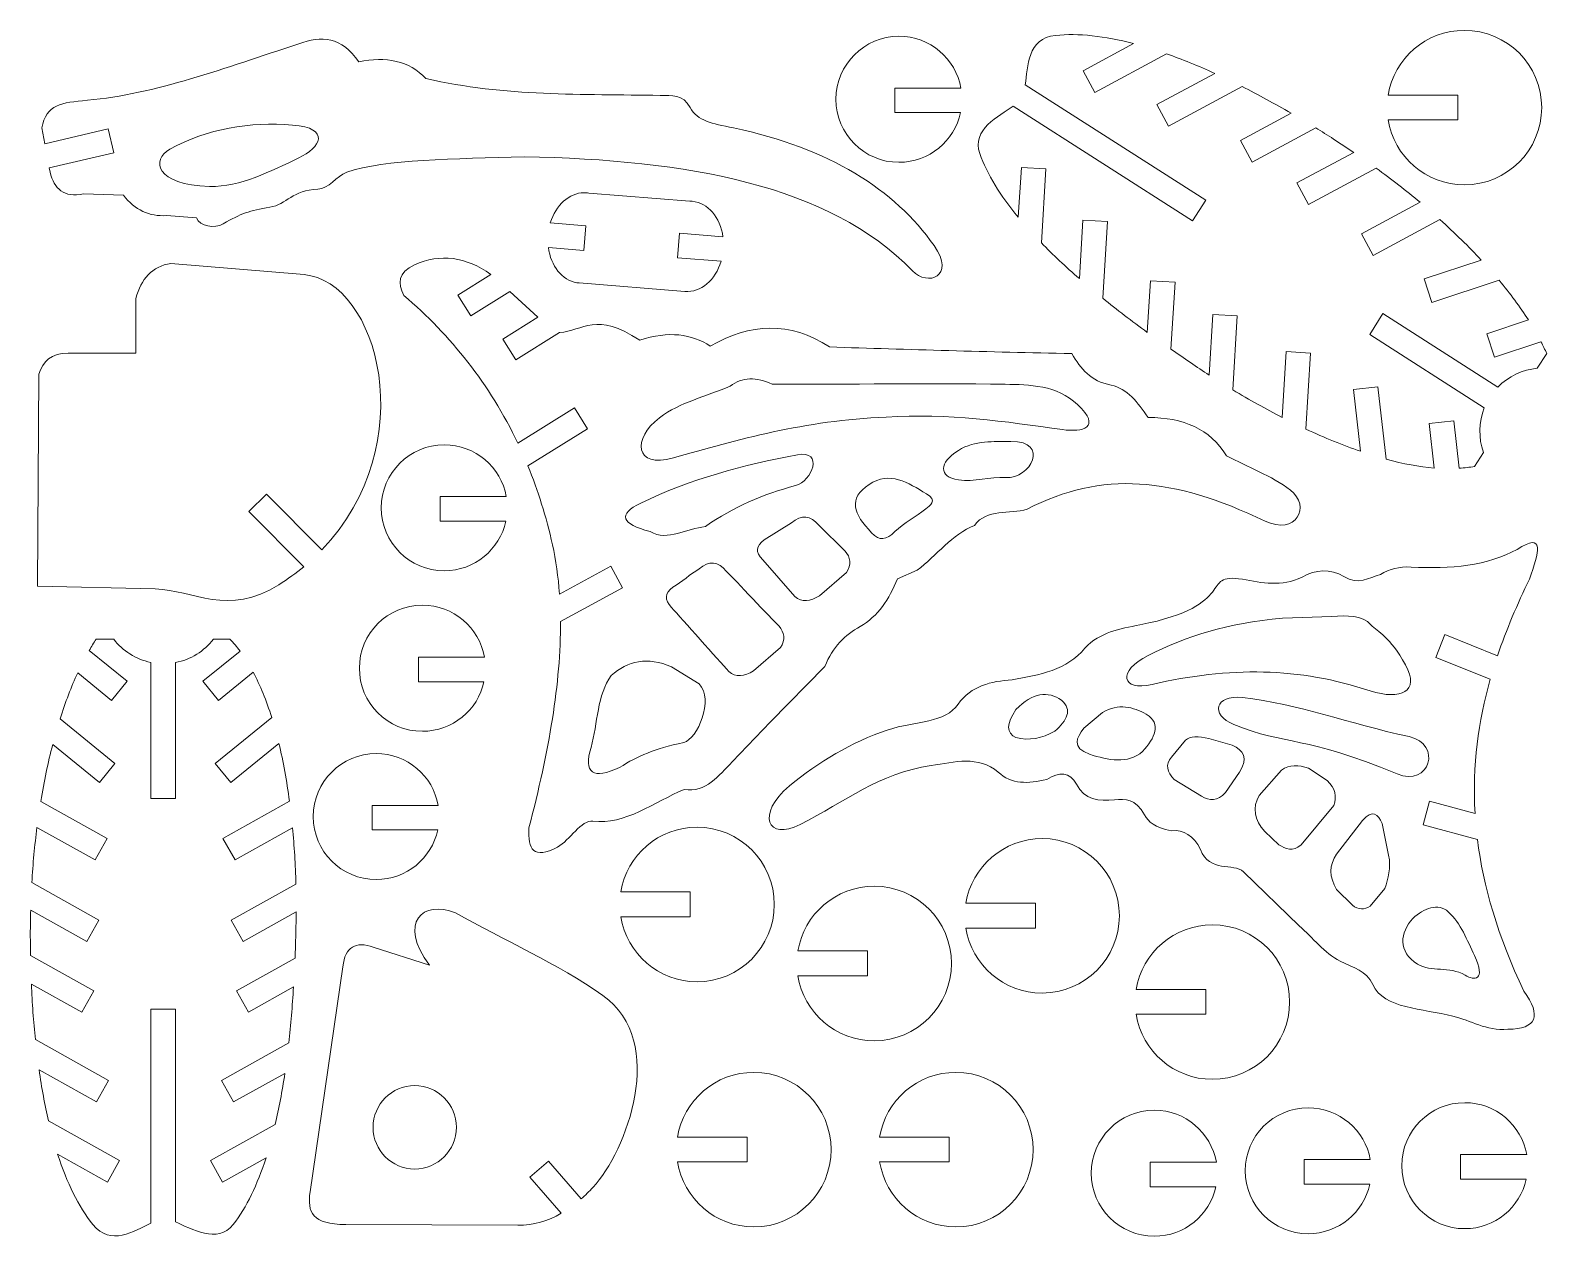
# Model space of a CAD drawing. Header units: millimetres. Extents: x -44 to 217, y -20 to 184.
# Drawn here: x -42.7 to 79.8, y 86 to 184.3 of the extents above; entities that cross this region are included whole.
import ezdxf

# ---------------------------------------------------------------- set-up
doc = ezdxf.new("R2010")
doc.units = ezdxf.units.MM
doc.linetypes.add('K5LT_THIN', pattern=[0])
doc.layers.add('Layer 1', color=7, linetype='Continuous')

msp = doc.modelspace()

# ---------------------------------------------------------------- linework, layer by layer
at = {"layer": 'Layer 1', "color": 7, "linetype": 'K5LT_THIN', "lineweight": 18}
for p, q in [((42.36, 181.07), (46.42, 183.26)), ((49.09, 182.43), (43.3, 179.32)), ((43.3, 179.32), (42.36, 181.07)), ((48.31, 178.34), (52.99, 180.85)), ((27.14, 177.68), (27.14, 179.66)), ((27.14, 179.66), (32.48, 179.66)), ((37.68, 179.93), (52.26, 170.6)), ((55.2, 179.79), (49.25, 176.59)), ((72.62, 179.1), (67, 179.1)), ((72.62, 177.1), (72.62, 179.1)), ((32.45, 177.68), (27.14, 177.68)), ((51.19, 168.93), (36.69, 178.2)), ((49.25, 176.59), (48.31, 178.34)), ((-41.56, 175.16), (-41.8, 176.45)), ((55.06, 175.44), (59.16, 177.64)), ((61.15, 176.45), (56, 173.68)), ((67, 177.1), (72.62, 177.1)), ((-36.42, 176.36), (-41.56, 175.16)), ((-35.97, 174.42), (-36.42, 176.36)), ((56, 173.68), (55.06, 175.44)), ((-41.19, 173.21), (-35.97, 174.42)), ((59.63, 172.01), (64.22, 174.47)), ((-41.12, 172.86), (-41.19, 173.21)), ((37.11, 169.23), (37.36, 173.25)), ((37.36, 173.25), (39.34, 173.13)), ((39.34, 173.13), (38.98, 167.16)), ((66.04, 173.19), (60.57, 170.26)), ((60.57, 170.26), (59.63, 172.01)), ((-35.2, 171.01), (-38.41, 171.11)), ((2.03, 171.21), (2.03, 171.21)), ((2.03, 171.21), (2.03, 171.21)), ((10.58, 170.52), (2.4, 171.18)), ((52.26, 170.6), (51.19, 168.93)), ((64.84, 167.89), (69.58, 170.44)), ((-29.28, 169.17), (-31.71, 169.36)), ((-0.7, 168.77), (2.17, 168.54)), ((2.17, 168.54), (2.02, 166.55)), ((9.57, 165.95), (9.73, 167.93)), ((9.73, 167.93), (13.25, 167.65)), ((42.05, 164.27), (42.33, 169)), ((42.33, 169), (44.32, 168.88)), ((44.32, 168.88), (43.94, 162.68)), ((65.78, 166.14), (64.84, 167.89)), ((71.18, 169.04), (65.78, 166.14)), ((2.02, 166.55), (-0.86, 166.78)), ((-31.37, 165.5), (-20.6, 164.59)), ((13.1, 165.67), (9.57, 165.95)), ((69.91, 164.24), (74.53, 165.76)), ((-5.5, 164.61), (-8.18, 162.94)), ((70.54, 162.35), (69.91, 164.24)), ((-7.12, 161.25), (-3.96, 163.23)), ((-3.96, 163.23), (-1.71, 161.16)), ((1.44, 163.94), (1.63, 163.92)), ((1.63, 163.92), (10.18, 163.23)), ((47.54, 159.92), (47.8, 164.09)), ((47.8, 164.09), (49.78, 163.97)), ((49.78, 163.97), (49.45, 158.56)), ((75.96, 164.14), (70.54, 162.35)), ((-34.2, 158.24), (-34.2, 162.66)), ((-8.18, 162.94), (-7.12, 161.25)), ((-1.71, 161.16), (-4.55, 159.39)), ((52.53, 156.48), (52.83, 161.37)), ((52.83, 161.37), (54.81, 161.25)), ((54.81, 161.25), (54.45, 155.28)), ((65.51, 159.76), (66.58, 161.44)), ((66.58, 161.44), (75.86, 155.5)), ((74.98, 159.82), (78.33, 160.93)), ((-4.55, 159.39), (-3.49, 157.7)), ((-3.49, 157.7), (0.03, 159.91)), ((74.77, 153.84), (65.51, 159.76)), ((75.6, 157.93), (74.98, 159.82)), ((-39.65, 158.24), (-34.2, 158.24)), ((58.43, 153.06), (58.75, 158.37)), ((58.75, 158.37), (60.73, 158.25)), ((60.73, 158.25), (60.36, 152.11)), ((79.35, 159.17), (75.6, 157.93)), ((79.05, 157.02), (79.81, 158.21)), ((-42.14, 139.41), (-42.03, 156.54)), ((64.19, 155.3), (66.17, 155.52)), ((64.76, 150.32), (64.19, 155.3)), ((66.17, 155.52), (66.83, 149.68)), ((1.24, 153.82), (-3.32, 150.96)), ((2.3, 152.14), (1.24, 153.82)), ((-2.51, 149.13), (2.3, 152.14)), ((70.32, 152.55), (72.3, 152.77)), ((70.73, 148.96), (70.32, 152.55)), ((72.3, 152.77), (72.73, 148.94)), ((73.98, 149.1), (74.7, 150.23)), ((-23.64, 146.86), (-25.05, 145.46)), ((-19.17, 142.35), (-23.64, 146.86)), ((-9.6, 144.67), (-9.6, 146.66)), ((-9.6, 146.66), (-4.26, 146.66)), ((-25.05, 145.46), (-20.63, 140.99)), ((-4.29, 144.67), (-9.6, 144.67)), ((16.57, 143.17), (18.8, 144.54)), ((20.99, 144.34), (23.13, 142.25)), ((4.18, 141.03), (0.04, 138.78)), ((5.13, 139.28), (4.18, 141.03)), ((19.06, 138.59), (16.46, 141.54)), ((23.23, 140.52), (21.04, 138.64)), ((28.95, 140.7), (27.34, 140.01)), ((-32.62, 139.19), (-42.14, 139.41)), ((0.12, 136.56), (5.13, 139.28)), ((62.45, 136.97), (58.46, 136.82)), ((-35.98, 135.13), (-37.4, 135.13)), ((-26.59, 135.13), (-27.93, 135.13)), ((71.59, 135.5), (70.85, 133.65)), ((75.84, 133.79), (71.59, 135.5)), ((-37.96, 134.22), (-34.89, 131.73)), ((-28.77, 131.73), (-25.77, 134.17)), ((-11.36, 131.7), (-11.36, 133.69)), ((-11.36, 133.69), (-6.02, 133.69)), ((17.89, 134.45), (15.71, 132.57)), ((70.85, 133.65), (75.25, 131.89)), ((-36.15, 130.19), (-38.89, 132.42)), ((-32.99, 122.25), (-32.99, 133.26)), ((-31, 133.24), (-31, 122.25)), ((-24.71, 132.47), (-27.52, 130.19)), ((11.32, 131.52), (9.09, 132.9)), ((21.48, 132.92), (17.08, 128.45)), ((-34.89, 131.73), (-36.15, 130.19)), ((-27.52, 130.19), (-28.77, 131.73)), ((-6.06, 131.7), (-11.36, 131.7)), ((-40.32, 128.69), (-35.89, 125.09)), ((-27.78, 125.09), (-23.21, 128.8)), ((43.92, 129.22), (42.42, 127.94)), ((17.08, 128.45), (14, 125.21)), ((-37.14, 123.55), (-40.91, 126.61)), ((-22.63, 126.71), (-26.53, 123.55)), ((50.63, 126.96), (49.5, 125.6)), ((54.39, 126.58), (52.51, 127.11)), ((-35.89, 125.09), (-37.14, 123.55)), ((-26.53, 123.55), (-27.78, 125.09)), ((49.72, 123.79), (51.91, 122.44)), ((53.86, 122.74), (54.99, 124.4)), ((58.38, 124.55), (56.58, 122.51)), ((62.07, 123.72), (60.57, 124.7)), ((-41.87, 122.03), (-36.52, 119.04)), ((-31, 122.25), (-32.99, 122.25)), ((-27.15, 119.04), (-21.78, 122.04)), ((-15.1, 119.72), (-15.1, 121.7)), ((-15.1, 121.7), (-9.76, 121.7)), ((59.96, 118.52), (62.6, 121.69)), ((70.33, 122.04), (69.82, 120.12)), ((74.02, 121.06), (70.33, 122.04)), ((64.93, 120.48), (62.83, 117.77)), ((67.04, 117.69), (66.52, 120.25)), ((69.82, 120.12), (74.21, 118.95)), ((-37.49, 117.3), (-42.18, 119.92)), ((-36.52, 119.04), (-37.49, 117.3)), ((-26.18, 117.3), (-27.15, 119.04)), ((-21.53, 119.9), (-26.18, 117.3)), ((-9.79, 119.72), (-15.1, 119.72)), ((57.03, 119.58), (58.16, 118.52)), ((-42.6, 115.46), (-37.18, 112.44)), ((-26.49, 112.44), (-21.26, 115.35)), ((59.81, 111.97), (55.3, 116.34)), ((10.61, 114.71), (5, 114.71)), ((10.61, 112.71), (10.61, 114.71)), ((62.83, 114.91), (64.11, 113.63)), ((65.54, 113.55), (66.74, 114.98)), ((-38.15, 110.7), (-42.69, 113.23)), ((-21.24, 113.09), (-25.52, 110.7)), ((38.5, 113.79), (32.88, 113.79)), ((38.5, 111.79), (38.5, 113.79)), ((-37.18, 112.44), (-38.15, 110.7)), ((-25.52, 110.7), (-26.49, 112.44)), ((4.99, 112.71), (10.61, 112.71)), ((32.88, 111.79), (38.5, 111.79)), ((-42.7, 109.58), (-37.6, 106.73)), ((-26.07, 106.73), (-21.33, 109.37)), ((-15.01, 110.26), (-10.46, 108.78)), ((24.92, 109.94), (19.31, 109.94)), ((24.92, 107.94), (24.92, 109.94)), ((-20.11, 90.47), (-17.46, 108.66)), ((19.3, 107.94), (24.92, 107.94)), ((-38.57, 105), (-42.63, 107.26)), ((-37.6, 106.73), (-38.57, 105)), ((-25.1, 105), (-26.07, 106.73)), ((-21.45, 107.03), (-25.1, 105)), ((52.26, 106.82), (46.64, 106.82)), ((52.26, 104.82), (52.26, 106.82)), ((-32.99, 87.94), (-32.99, 105.25)), ((-32.99, 105.25), (-31, 105.25)), ((-31, 105.25), (-31, 88.04)), ((46.64, 104.82), (52.26, 104.82)), ((-42.31, 102.78), (-36.41, 99.48)), ((-27.26, 99.48), (-21.83, 102.51)), ((-37.38, 97.75), (-42.01, 100.33)), ((-36.41, 99.48), (-37.38, 97.75)), ((-26.29, 97.75), (-27.26, 99.48)), ((-22.15, 100.05), (-26.29, 97.75)), ((-41.25, 96.2), (-35.51, 93)), ((-28.16, 93), (-22.93, 95.92)), ((15.2, 94.9), (9.58, 94.9)), ((15.2, 92.9), (15.2, 94.9)), ((31.53, 94.9), (25.91, 94.9)), ((31.53, 92.9), (31.53, 94.9)), ((-36.47, 91.26), (-40.51, 93.51)), ((-23.67, 93.22), (-27.19, 91.26)), ((72.86, 91.5), (72.86, 93.49)), ((72.86, 93.49), (78.2, 93.49)), ((-35.51, 93), (-36.47, 91.26)), ((-27.19, 91.26), (-28.16, 93)), ((-0.86, 92.95), (-2.36, 91.65)), ((1.8, 89.91), (-0.86, 92.95)), ((9.58, 92.9), (15.2, 92.9)), ((25.91, 92.9), (31.53, 92.9)), ((47.78, 90.89), (47.78, 92.88)), ((47.78, 92.88), (53.12, 92.88)), ((60.22, 91.09), (60.22, 93.08)), ((60.22, 93.08), (65.56, 93.08)), ((-2.36, 91.65), (0.18, 88.74)), ((53.08, 90.89), (47.78, 90.89)), ((65.52, 91.09), (60.22, 91.09)), ((78.16, 91.5), (72.86, 91.5)), ((-3.33, 87.77), (-17.22, 87.83))]:
    msp.add_line(p, q, dxfattribs=at)
for points in [[(-21.03, 183.24), (-19.22, 183.93), (-17.54, 183.83), (-16.18, 181.78)], [(40.12, 183.92), (37.83, 183.68), (37.89, 181.4), (37.68, 179.93)], [(46.42, 183.26), (44.1, 183.87), (41.97, 184.12), (40.12, 183.92)], [(-38.11, 178.68), (-32.62, 179.17), (-27.05, 181.28), (-21.03, 183.24)], [(-16.18, 181.78), (-13.98, 182.23), (-12.12, 181.9), (-10.75, 180.43)], [(52.99, 180.85), (51.66, 181.46), (50.35, 181.99), (49.09, 182.43)], [(-10.75, 180.43), (-4.35, 178.97), (1.89, 179.19), (8.18, 179.07)], [(8.18, 179.07), (9.13, 179.05), (10, 179.19), (10.6, 178.1)], [(59.16, 177.64), (57.83, 178.41), (56.51, 179.13), (55.2, 179.79)], [(-41.8, 176.45), (-41.42, 178.35), (-40.22, 178.49), (-38.11, 178.68)], [(10.6, 178.1), (11.21, 176.99), (12.32, 176.82), (14.1, 176.45)], [(27.47, 173.67), (29.91, 173.67), (31.95, 175.39), (32.45, 177.68)], [(36.69, 178.2), (35.56, 177.4), (33.31, 176.31), (34, 174.37)], [(-21.53, 176.68), (-24.97, 176.96), (-28.44, 176.4), (-31.45, 174.72)], [(-21.03, 174.02), (-19.28, 174.83), (-18.39, 176.44), (-21.53, 176.68)], [(14.1, 176.45), (21.83, 174.83), (27.13, 171.46), (30.31, 166.94)], [(62.59, 175.55), (62.11, 175.85), (61.63, 176.16), (61.15, 176.45)], [(73.16, 171.85), (70.05, 171.85), (67.47, 174.12), (67, 177.1)], [(64.22, 174.47), (63.68, 174.83), (63.14, 175.19), (62.59, 175.55)], [(-31.45, 174.72), (-32.99, 173.87), (-32.6, 171.84), (-28.24, 171.72)], [(-28.24, 171.72), (-25.72, 171.66), (-23.31, 172.95), (-21.03, 174.02)], [(-2.79, 174.12), (-8.49, 173.92), (-14.04, 173.94), (-17.15, 172.86)], [(28.56, 164.9), (21.81, 171.87), (10.35, 173.85), (-2.79, 174.12)], [(34, 174.37), (34.6, 172.7), (35.67, 170.98), (37.11, 169.23)], [(-38.41, 171.11), (-40.03, 170.77), (-40.78, 171.55), (-41.12, 172.86)], [(-17.15, 172.86), (-18, 172.56), (-18.58, 171.52), (-19.48, 171.5)], [(69.58, 170.44), (68.46, 171.37), (67.28, 172.29), (66.04, 173.19)], [(-31.71, 169.36), (-33.1, 169.27), (-34.27, 169.82), (-35.2, 171.01)], [(-19.48, 171.5), (-21.53, 171.44), (-22, 170.26), (-23.36, 170.04)], [(2.03, 171.21), (0.82, 171.2), (-0.27, 170.2), (-0.7, 168.77)], [(2.21, 171.2), (2.15, 171.21), (2.09, 171.21), (2.03, 171.21)], [(2.4, 171.18), (2.34, 171.19), (2.28, 171.2), (2.21, 171.2)], [(10.77, 170.52), (10.7, 170.52), (10.64, 170.52), (10.58, 170.52)], [(13.25, 167.65), (13.04, 169.21), (12.05, 170.41), (10.77, 170.52)], [(-27.13, 168.7), (-27.84, 168.29), (-29.04, 168.48), (-29.28, 169.17)], [(-23.36, 170.04), (-24.99, 169.78), (-25.73, 169.52), (-27.13, 168.7)], [(74.53, 165.76), (73.52, 166.85), (72.4, 167.95), (71.18, 169.04)], [(-0.86, 166.78), (-0.66, 165.3), (0.25, 164.14), (1.44, 163.94)], [(30.31, 166.94), (32.07, 164.42), (29.8, 163.62), (28.56, 164.9)], [(38.98, 167.16), (39.91, 166.2), (40.94, 165.23), (42.05, 164.27)], [(-34.2, 162.66), (-33.76, 164.23), (-32.88, 165.26), (-31.37, 165.5)], [(-11.68, 165.38), (-9.59, 166.32), (-7.52, 166.04), (-5.5, 164.61)], [(10.18, 163.23), (11.47, 163.13), (12.64, 164.16), (13.1, 165.67)], [(-20.6, 164.59), (-14.64, 164.09), (-10.95, 150.88), (-19.17, 142.35)], [(-12.53, 162.91), (-13.05, 163.88), (-13.01, 164.77), (-11.68, 165.38)], [(78.33, 160.93), (77.66, 161.97), (76.87, 163.05), (75.96, 164.14)], [(-3.32, 150.96), (-5.6, 155.74), (-8.76, 159.67), (-12.53, 162.91)], [(43.94, 162.68), (45.08, 161.76), (46.29, 160.84), (47.54, 159.92)], [(0.03, 159.91), (1.97, 160.05), (3, 161.63), (6.52, 159.29)], [(12.22, 158.82), (15.44, 160.65), (18.65, 160.87), (21.86, 158.75)], [(6.52, 159.29), (8.87, 160.07), (10.72, 159.8), (12.22, 158.82)], [(-42.03, 156.54), (-41.7, 157.57), (-41.04, 158.27), (-39.65, 158.24)], [(21.86, 158.75), (28.18, 158.53), (34.71, 158.35), (41.44, 158.21)], [(41.44, 158.21), (42.18, 156.99), (42.96, 155.98), (44.61, 155.66)], [(49.45, 158.56), (49.97, 158.2), (50.5, 157.84), (51.02, 157.48)], [(79.81, 158.21), (79.67, 158.53), (79.52, 158.85), (79.35, 159.17)], [(51.02, 157.48), (51.53, 157.14), (52.03, 156.8), (52.53, 156.48)], [(75.86, 155.5), (76.72, 156.39), (77.86, 156.91), (79.05, 157.02)], [(13.82, 155.58), (14.82, 156.31), (15.95, 156.36), (17.23, 155.73)], [(17.23, 155.73), (23.5, 155.73), (29.77, 155.82), (36.05, 155.73)], [(36.05, 155.73), (38, 155.7), (40.24, 155.68), (41.9, 154.1)], [(44.61, 155.66), (45.93, 155.4), (46.77, 154.26), (47.61, 153.04)], [(8.12, 153.03), (9.78, 154.29), (11.92, 154.73), (13.82, 155.58)], [(54.45, 155.28), (55.79, 154.47), (57.12, 153.73), (58.43, 153.06)], [(40.68, 152.07), (36.06, 152.72), (31.47, 153.41), (26.43, 153.08)], [(41.9, 154.1), (43.89, 152.21), (42.31, 151.84), (40.68, 152.07)], [(74.7, 150.23), (74.3, 151.38), (74.3, 152.66), (74.77, 153.84)], [(9.24, 149.78), (6.09, 148.89), (5.92, 151.35), (8.12, 153.03)], [(26.43, 153.08), (19.86, 152.82), (14.37, 151.23), (9.24, 149.78)], [(47.61, 153.04), (50.45, 153.07), (52.61, 152.11), (53.94, 149.96)], [(60.36, 152.11), (61.87, 151.4), (63.35, 150.8), (64.76, 150.32)], [(32.28, 150.39), (33.65, 151.24), (35.1, 151.08), (36.5, 151.1)], [(36.5, 151.1), (39.74, 151.16), (38.09, 148.05), (36.1, 148.2)], [(19.26, 150.03), (14.91, 149.22), (10.61, 148.08), (6.6, 146.12)], [(19.11, 147.54), (20.46, 147.91), (21.42, 150.43), (19.26, 150.03)], [(32.28, 148), (30.66, 148.26), (30.68, 149.39), (32.28, 150.39)], [(53.94, 149.96), (55.66, 149.03), (57.55, 148.37), (59.1, 147.18)], [(66.83, 149.68), (68.22, 149.3), (69.52, 149.06), (70.73, 148.96)], [(-0.53, 142.77), (-1.03, 145.03), (-1.7, 147.15), (-2.51, 149.13)], [(29.69, 146.88), (28.19, 147.78), (26.74, 148.75), (25.06, 147.64)], [(36.1, 148.2), (34.83, 148.3), (33.54, 147.79), (32.28, 148)], [(57.05, 144.68), (49.59, 148.23), (43.9, 148.78), (37.82, 145.64)], [(72.73, 148.94), (73.17, 148.97), (73.59, 149.02), (73.98, 149.1)], [(11.83, 144.23), (14.09, 145.83), (16.51, 146.84), (19.11, 147.54)], [(25.06, 147.64), (23.34, 146.5), (23.8, 145.24), (25.26, 143.73)], [(59.1, 147.18), (60.81, 145.86), (59.56, 143.48), (57.05, 144.68)], [(6.6, 146.12), (4.75, 145.22), (5, 144.45), (7.36, 143.83)], [(29.64, 145.66), (29.98, 145.92), (30.61, 146.33), (29.69, 146.88)], [(-9.27, 140.66), (-6.83, 140.66), (-4.79, 142.38), (-4.29, 144.67)], [(18.8, 144.54), (19.6, 145.22), (20.33, 145.15), (20.99, 144.34)], [(27.15, 143.83), (27.89, 144.54), (28.83, 145.02), (29.64, 145.66)], [(37.82, 145.64), (36.41, 145.2), (34.55, 145.71), (33.58, 144.33)], [(7.36, 143.83), (8.8, 143), (10.34, 144.1), (11.83, 144.23)], [(25.26, 143.73), (25.92, 143.04), (26.42, 143.14), (27.15, 143.83)], [(33.58, 144.33), (31.79, 143.59), (30.5, 141.91), (28.95, 140.7)], [(77.43, 142.39), (79.65, 143.86), (79.22, 142.15), (78.41, 139.98)], [(0.04, 138.78), (-0.06, 140.17), (-0.25, 141.5), (-0.53, 142.77)], [(16.46, 141.54), (15.83, 142.19), (15.93, 142.66), (16.57, 143.17)], [(23.13, 142.25), (23.55, 141.74), (23.64, 141.17), (23.23, 140.52)], [(68.85, 140.96), (72.03, 140.78), (75.05, 141.08), (77.43, 142.39)], [(-20.63, 140.99), (-21.25, 140.48), (-21.91, 139.99), (-22.64, 139.53)], [(11.33, 140.82), (12.13, 141.5), (12.86, 141.43), (13.52, 140.62)], [(66.37, 140.36), (67.13, 140.79), (67.89, 141.02), (68.85, 140.96)], [(9.2, 139.33), (9.95, 139.79), (10.59, 140.36), (11.33, 140.82)], [(13.52, 140.62), (14.23, 139.92), (17.08, 136.87), (17.79, 136.18)], [(27.34, 140.01), (26.69, 138.37), (25.77, 136.97), (24.33, 136.16)], [(46.94, 136.29), (55.05, 137.9), (51.68, 140.53), (55.22, 139.98)], [(55.22, 139.98), (56.8, 139.68), (58.38, 139.35), (60.04, 140.14)], [(60.04, 140.14), (61.17, 140.8), (62.3, 140.83), (63.43, 140.21)], [(63.43, 140.21), (64.61, 139.44), (65.43, 140.12), (66.37, 140.36)], [(78.41, 139.98), (77.44, 137.97), (76.56, 135.92), (75.84, 133.79)], [(-22.64, 139.53), (-26.72, 136.92), (-29.57, 139.11), (-32.62, 139.19)], [(9.1, 137.7), (8.47, 138.35), (8.57, 138.82), (9.2, 139.33)], [(21.04, 138.64), (20.32, 138.2), (19.62, 138.09), (19.06, 138.59)], [(13.72, 132.52), (12.86, 133.5), (9.96, 136.72), (9.1, 137.7)], [(-2.43, 119.89), (-0.81, 126.07), (0.15, 131.63), (0.12, 136.56)], [(17.79, 136.18), (18.22, 135.67), (18.31, 135.1), (17.89, 134.45)], [(24.33, 136.16), (23.14, 135.48), (22.11, 134.53), (21.48, 132.92)], [(42.49, 134.41), (43.76, 135.72), (45.27, 135.97), (46.94, 136.29)], [(58.46, 136.82), (53.91, 136.44), (50.76, 135.38), (47.61, 133.81)], [(65.61, 136.29), (64.9, 137.13), (63.66, 137.03), (62.45, 136.97)], [(68.4, 133.06), (67.13, 135.36), (66.17, 135.73), (65.61, 136.29)], [(-37.4, 135.13), (-37.59, 134.84), (-37.78, 134.54), (-37.96, 134.22)], [(-32.99, 133.26), (-34.2, 133.51), (-35.25, 134.19), (-35.98, 135.13)], [(-27.93, 135.13), (-28.67, 134.17), (-29.75, 133.48), (-31, 133.24)], [(-25.77, 134.17), (-26.03, 134.52), (-26.3, 134.84), (-26.59, 135.13)], [(9.09, 132.9), (7.15, 133.74), (5.56, 133.38), (4.22, 132.19)], [(36.62, 131.85), (38.84, 132.25), (41.07, 132.64), (42.49, 134.41)], [(47.61, 133.81), (45.09, 132.55), (45.45, 130.9), (47.92, 131.48)], [(-38.89, 132.42), (-39.41, 131.29), (-39.89, 130.04), (-40.32, 128.69)], [(-23.21, 128.8), (-23.65, 130.17), (-24.14, 131.4), (-24.71, 132.47)], [(15.71, 132.57), (14.99, 132.13), (14.28, 132.02), (13.72, 132.52)], [(47.92, 131.48), (54.14, 132.92), (59.84, 132.88), (65.54, 130.95)], [(65.54, 130.95), (68.04, 130.19), (69.6, 130.88), (68.4, 133.06)], [(-11.04, 127.69), (-8.6, 127.69), (-6.56, 129.41), (-6.06, 131.7)], [(4.22, 132.19), (3.08, 130.66), (3.13, 128.33), (2.59, 126.39)], [(10.08, 126.79), (11.2, 127.04), (12.55, 130.28), (11.32, 131.52)], [(32.25, 129.89), (33.32, 131.36), (34.91, 131.74), (36.62, 131.85)], [(75.25, 131.89), (74.29, 128.5), (73.79, 124.93), (74.02, 121.06)], [(26.53, 127.79), (28.86, 128.56), (31.24, 128.34), (32.25, 129.89)], [(40.61, 130.2), (39.5, 130.95), (38.29, 130.87), (36.92, 129.44)], [(40.08, 127.71), (41.04, 128.57), (41.51, 129.41), (40.61, 130.2)], [(47.46, 129.07), (46.37, 129.66), (45.23, 129.97), (43.92, 129.22)], [(55.22, 130.42), (53, 130.67), (52.58, 129.03), (54.54, 128.24)], [(68.7, 127.26), (63.7, 128.34), (59.81, 129.9), (55.22, 130.42)], [(36.92, 129.44), (36.14, 128.31), (36.14, 127.55), (36.92, 127.18)], [(47.16, 126.05), (48.14, 127.19), (48.74, 128.26), (47.46, 129.07)], [(18.62, 123.27), (20.95, 125.22), (23.65, 126.82), (26.53, 127.79)], [(36.92, 127.18), (37.98, 126.92), (39.03, 127.1), (40.08, 127.71)], [(42.42, 127.94), (41.79, 127.15), (41.42, 126.39), (42.87, 125.83)], [(54.54, 128.24), (58.8, 126.51), (60.2, 127.38), (67.72, 124.25)], [(-40.91, 126.61), (-41.29, 125.17), (-41.61, 123.64), (-41.87, 122.03)], [(-21.78, 122.04), (-22, 123.69), (-22.28, 125.26), (-22.63, 126.71)], [(2.59, 126.39), (1.97, 124.31), (2.74, 123.77), (4.89, 124.76)], [(4.89, 124.76), (6.44, 125.74), (7.62, 126.24), (10.08, 126.79)], [(52.51, 127.11), (51.69, 127.28), (50.97, 127.33), (50.63, 126.96)], [(54.99, 124.4), (55.71, 125.53), (55.31, 126.17), (54.39, 126.58)], [(67.72, 124.25), (70.36, 123.15), (71.4, 126.67), (68.7, 127.26)], [(14, 125.21), (12.89, 124.15), (11.9, 122.69), (10.11, 122.99)], [(35.49, 124.4), (33.84, 125.74), (32.01, 125.22), (30.07, 124.92)], [(42.87, 125.83), (44.41, 125.36), (45.92, 125.02), (47.16, 126.05)], [(49.5, 125.6), (48.99, 125), (49.1, 124.4), (49.72, 123.79)], [(60.57, 124.7), (59.77, 124.98), (59.03, 125.03), (58.38, 124.55)], [(30.07, 124.92), (25.81, 124.27), (23.18, 122.05), (19.49, 120.16)], [(39.41, 123.79), (37.93, 123.44), (36.54, 123.39), (35.49, 124.4)], [(41.82, 123.42), (41.28, 124.42), (40.44, 124.44), (39.41, 123.79)], [(10.11, 122.99), (7.7, 121.99), (5.33, 120.09), (2.74, 120.43)], [(19.49, 120.16), (16.84, 118.8), (15.9, 120.99), (18.62, 123.27)], [(44.9, 122.14), (43.62, 122.03), (42.45, 122.16), (41.82, 123.42)], [(51.91, 122.44), (52.58, 122.06), (53.23, 122.03), (53.86, 122.74)], [(62.6, 121.69), (62.87, 122.4), (62.75, 123.08), (62.07, 123.72)], [(47.31, 120.93), (46.6, 122.28), (45.76, 122.23), (44.9, 122.14)], [(56.58, 122.51), (56.02, 121.52), (56.17, 120.54), (57.03, 119.58)], [(66.52, 120.25), (66.17, 120.95), (65.76, 121.43), (64.93, 120.48)], [(2.74, 120.43), (1.8, 120.55), (0.87, 118.87), (-0.11, 118.34)], [(49.5, 119.65), (48.06, 119.89), (47.67, 120.41), (47.31, 120.93)], [(-42.18, 119.92), (-42.37, 118.48), (-42.51, 116.99), (-42.6, 115.46)], [(-21.26, 115.35), (-21.3, 116.91), (-21.39, 118.43), (-21.53, 119.9)], [(-14.77, 115.71), (-12.33, 115.71), (-10.29, 117.43), (-9.79, 119.72)], [(-0.11, 118.34), (-2.05, 117.31), (-2.54, 118.12), (-2.43, 119.89)], [(51.83, 118.15), (51.27, 119.26), (50.49, 119.76), (49.5, 119.65)], [(74.21, 118.95), (74.69, 115.18), (75.86, 111.12), (77.96, 106.7)], [(55.3, 116.34), (54.51, 117.1), (52.55, 116.21), (51.83, 118.15)], [(58.16, 118.52), (58.72, 118.17), (59.29, 117.93), (59.96, 118.52)], [(62.83, 117.77), (62.23, 116.87), (62.23, 115.92), (62.83, 114.91)], [(66.74, 114.98), (66.98, 115.81), (67.26, 116.61), (67.04, 117.69)], [(-10.46, 108.78), (-13.05, 112.26), (-10.98, 114.09), (-8.37, 113.02)], [(-21.27, 111.28), (-21.25, 111.89), (-21.24, 112.49), (-21.24, 113.09)], [(-8.37, 113.02), (-4.4, 110.79), (-0.17, 108.95), (3.55, 106.33)], [(64.11, 113.63), (64.6, 113.26), (65.08, 113.27), (65.54, 113.55)], [(69, 112.57), (69.88, 113.39), (71.05, 113.84), (71.86, 113.1)], [(71.86, 113.1), (72.88, 112.18), (73.38, 110.8), (73.97, 109.56)], [(11.16, 107.45), (8.05, 107.45), (5.47, 109.73), (4.99, 112.71)], [(39.04, 106.54), (35.93, 106.54), (33.35, 108.81), (32.88, 111.79)], [(63.13, 109.11), (61.83, 109.77), (60.92, 111.02), (59.81, 111.97)], [(69.38, 108.88), (67.76, 109.88), (67.96, 111.43), (69, 112.57)], [(-21.33, 109.37), (-21.3, 110.01), (-21.28, 110.64), (-21.27, 111.28)], [(-17.46, 108.66), (-17.3, 110.32), (-16.4, 110.72), (-15.01, 110.26)], [(65.76, 107.23), (65.24, 108.35), (64.21, 108.56), (63.13, 109.11)], [(73.97, 109.56), (74.94, 107.52), (73.97, 107.53), (73.22, 107.98)], [(25.47, 102.68), (22.35, 102.68), (19.77, 104.96), (19.3, 107.94)], [(73.22, 107.98), (71.91, 108.76), (70.5, 108.19), (69.38, 108.88)], [(-42.63, 107.26), (-42.57, 105.73), (-42.46, 104.23), (-42.31, 102.78)], [(-21.83, 102.51), (-21.67, 103.97), (-21.55, 105.48), (-21.45, 107.03)], [(72.24, 104.67), (69.76, 105.32), (66.69, 105.22), (65.76, 107.23)], [(77.96, 106.7), (79.43, 104.67), (79, 103.64), (76.68, 103.61)], [(3.55, 106.33), (8.82, 102.61), (5.43, 93.69), (2.75, 90.84)], [(52.8, 99.57), (49.69, 99.57), (47.11, 101.84), (46.64, 104.82)], [(76.68, 103.61), (74.85, 103.48), (73.72, 104.32), (72.24, 104.67)], [(-42.01, 100.33), (-41.81, 98.89), (-41.55, 97.5), (-41.25, 96.2)], [(-22.93, 95.92), (-22.62, 97.22), (-22.37, 98.6), (-22.15, 100.05)], [(-40.51, 93.51), (-39.77, 91.22), (-38.83, 89.29), (-37.66, 87.84)], [(-26.32, 87.84), (-25.24, 89.24), (-24.37, 91.07), (-23.67, 93.22)], [(15.74, 87.64), (12.63, 87.64), (10.05, 89.92), (9.58, 92.9)], [(32.07, 87.64), (28.96, 87.64), (26.38, 89.92), (25.91, 92.9)], [(2.75, 90.84), (2.44, 90.51), (2.12, 90.2), (1.8, 89.91)], [(48.11, 86.89), (50.54, 86.89), (52.58, 88.6), (53.08, 90.89)], [(60.54, 87.09), (62.98, 87.09), (65.02, 88.8), (65.52, 91.09)], [(73.19, 87.5), (75.63, 87.5), (77.66, 89.21), (78.16, 91.5)], [(-17.22, 87.83), (-19.94, 87.84), (-20.35, 88.83), (-20.11, 90.47)], [(0.18, 88.74), (-0.89, 88.12), (-2.06, 87.76), (-3.33, 87.77)], [(-37.66, 87.84), (-36.23, 86.04), (-34.33, 87.32), (-32.99, 87.94)], [(-31, 88.04), (-29.71, 87.51), (-27.58, 86.21), (-26.32, 87.84)]]:
    msp.add_open_spline(points, degree=3, dxfattribs=at)
for points, knots in [([(32.48, 179.66), (32.06, 182.04), (29.98, 183.85), (27.47, 183.85), (24.66, 183.85), (22.38, 181.57), (22.38, 178.76), (22.38, 175.95), (24.66, 173.67), (27.47, 173.67)], [0, 0, 0, 0, 0.333333, 0.333333, 0.333333, 0.666667, 0.666667, 0.666667, 1, 1, 1, 1]), ([(67, 179.1), (67.49, 182.07), (70.06, 184.33), (73.16, 184.33), (76.61, 184.33), (79.41, 181.54), (79.41, 174.64), (76.61, 171.85), (73.16, 171.85)], [0, 0, 0, 0, 0.333333, 0.333333, 0.333333, 0.666667, 0.666667, 1, 1, 1, 1]), ([(-4.26, 146.66), (-4.68, 149.04), (-6.76, 150.84), (-9.27, 150.84), (-12.08, 150.84), (-14.36, 148.56), (-14.36, 145.75), (-14.36, 142.94), (-12.08, 140.66), (-9.27, 140.66)], [0, 0, 0, 0, 0.333333, 0.333333, 0.333333, 0.666667, 0.666667, 0.666667, 1, 1, 1, 1]), ([(-6.02, 133.69), (-6.45, 136.07), (-8.53, 137.88), (-11.04, 137.88), (-13.85, 137.88), (-16.13, 135.6), (-16.13, 132.79), (-16.13, 129.97), (-13.85, 127.69), (-11.04, 127.69)], [0, 0, 0, 0, 0.333333, 0.333333, 0.333333, 0.666667, 0.666667, 0.666667, 1, 1, 1, 1]), ([(-9.76, 121.7), (-10.18, 124.09), (-12.27, 125.89), (-14.77, 125.89), (-17.58, 125.89), (-19.86, 123.61), (-19.86, 120.8), (-19.86, 117.99), (-17.58, 115.71), (-14.77, 115.71)], [0, 0, 0, 0, 0.333333, 0.333333, 0.333333, 0.666667, 0.666667, 0.666667, 1, 1, 1, 1]), ([(5, 114.71), (5.48, 117.68), (8.05, 119.94), (11.16, 119.94), (14.6, 119.94), (17.4, 117.15), (17.4, 110.25), (14.6, 107.45), (11.16, 107.45)], [0, 0, 0, 0, 0.333333, 0.333333, 0.333333, 0.666667, 0.666667, 1, 1, 1, 1]), ([(32.88, 113.79), (33.36, 116.76), (35.94, 119.02), (39.04, 119.02), (42.49, 119.02), (45.28, 116.23), (45.28, 109.33), (42.49, 106.54), (39.04, 106.54)], [0, 0, 0, 0, 0.333333, 0.333333, 0.333333, 0.666667, 0.666667, 1, 1, 1, 1]), ([(19.31, 109.94), (19.79, 112.91), (22.36, 115.17), (25.47, 115.17), (28.91, 115.17), (31.71, 112.38), (31.71, 105.48), (28.91, 102.68), (25.47, 102.68)], [0, 0, 0, 0, 0.333333, 0.333333, 0.333333, 0.666667, 0.666667, 1, 1, 1, 1]), ([(-42.69, 113.23), (-42.71, 112.59), (-42.72, 111.94), (-42.72, 111.28), (-42.72, 110.71), (-42.71, 110.14), (-42.7, 109.58)], [0, 0, 0, 0, 0.5, 0.5, 0.5, 1, 1, 1, 1]), ([(46.64, 106.82), (47.12, 109.79), (49.7, 112.05), (52.8, 112.05), (56.25, 112.05), (59.04, 109.26), (59.04, 102.36), (56.25, 99.57), (52.8, 99.57)], [0, 0, 0, 0, 0.333333, 0.333333, 0.333333, 0.666667, 0.666667, 1, 1, 1, 1]), ([(9.58, 94.9), (10.07, 97.86), (12.64, 100.13), (15.74, 100.13), (19.19, 100.13), (21.99, 97.33), (21.99, 90.44), (19.19, 87.64), (15.74, 87.64)], [0, 0, 0, 0, 0.333333, 0.333333, 0.333333, 0.666667, 0.666667, 1, 1, 1, 1]), ([(25.91, 94.9), (26.39, 97.86), (28.97, 100.13), (32.07, 100.13), (35.52, 100.13), (38.31, 97.33), (38.31, 90.44), (35.52, 87.64), (32.07, 87.64)], [0, 0, 0, 0, 0.333333, 0.333333, 0.333333, 0.666667, 0.666667, 1, 1, 1, 1]), ([(-11.66, 92.32), (-9.8, 92.32), (-8.29, 93.83), (-8.29, 97.55), (-9.8, 99.06), (-13.52, 99.06), (-15.02, 97.55), (-15.02, 93.83), (-13.52, 92.32), (-11.66, 92.32)], [0, 0, 0, 0, 0.25, 0.25, 0.5, 0.5, 0.75, 0.75, 1, 1, 1, 1]), ([(53.12, 92.88), (52.69, 95.26), (50.61, 97.07), (48.11, 97.07), (45.29, 97.07), (43.01, 94.79), (43.01, 91.98), (43.01, 89.17), (45.29, 86.89), (48.11, 86.89)], [0, 0, 0, 0, 0.333333, 0.333333, 0.333333, 0.666667, 0.666667, 0.666667, 1, 1, 1, 1]), ([(65.56, 93.08), (65.13, 95.46), (63.05, 97.27), (60.54, 97.27), (57.73, 97.27), (55.45, 94.99), (55.45, 92.18), (55.45, 89.37), (57.73, 87.09), (60.54, 87.09)], [0, 0, 0, 0, 0.333333, 0.333333, 0.333333, 0.666667, 0.666667, 0.666667, 1, 1, 1, 1]), ([(78.2, 93.49), (77.77, 95.87), (75.69, 97.68), (73.19, 97.68), (70.38, 97.68), (68.1, 95.4), (68.1, 92.59), (68.1, 89.78), (70.38, 87.5), (73.19, 87.5)], [0, 0, 0, 0, 0.333333, 0.333333, 0.333333, 0.666667, 0.666667, 0.666667, 1, 1, 1, 1])]:
    msp.add_open_spline(points, degree=3, knots=knots, dxfattribs=at)

doc.saveas('drawing.dxf')
